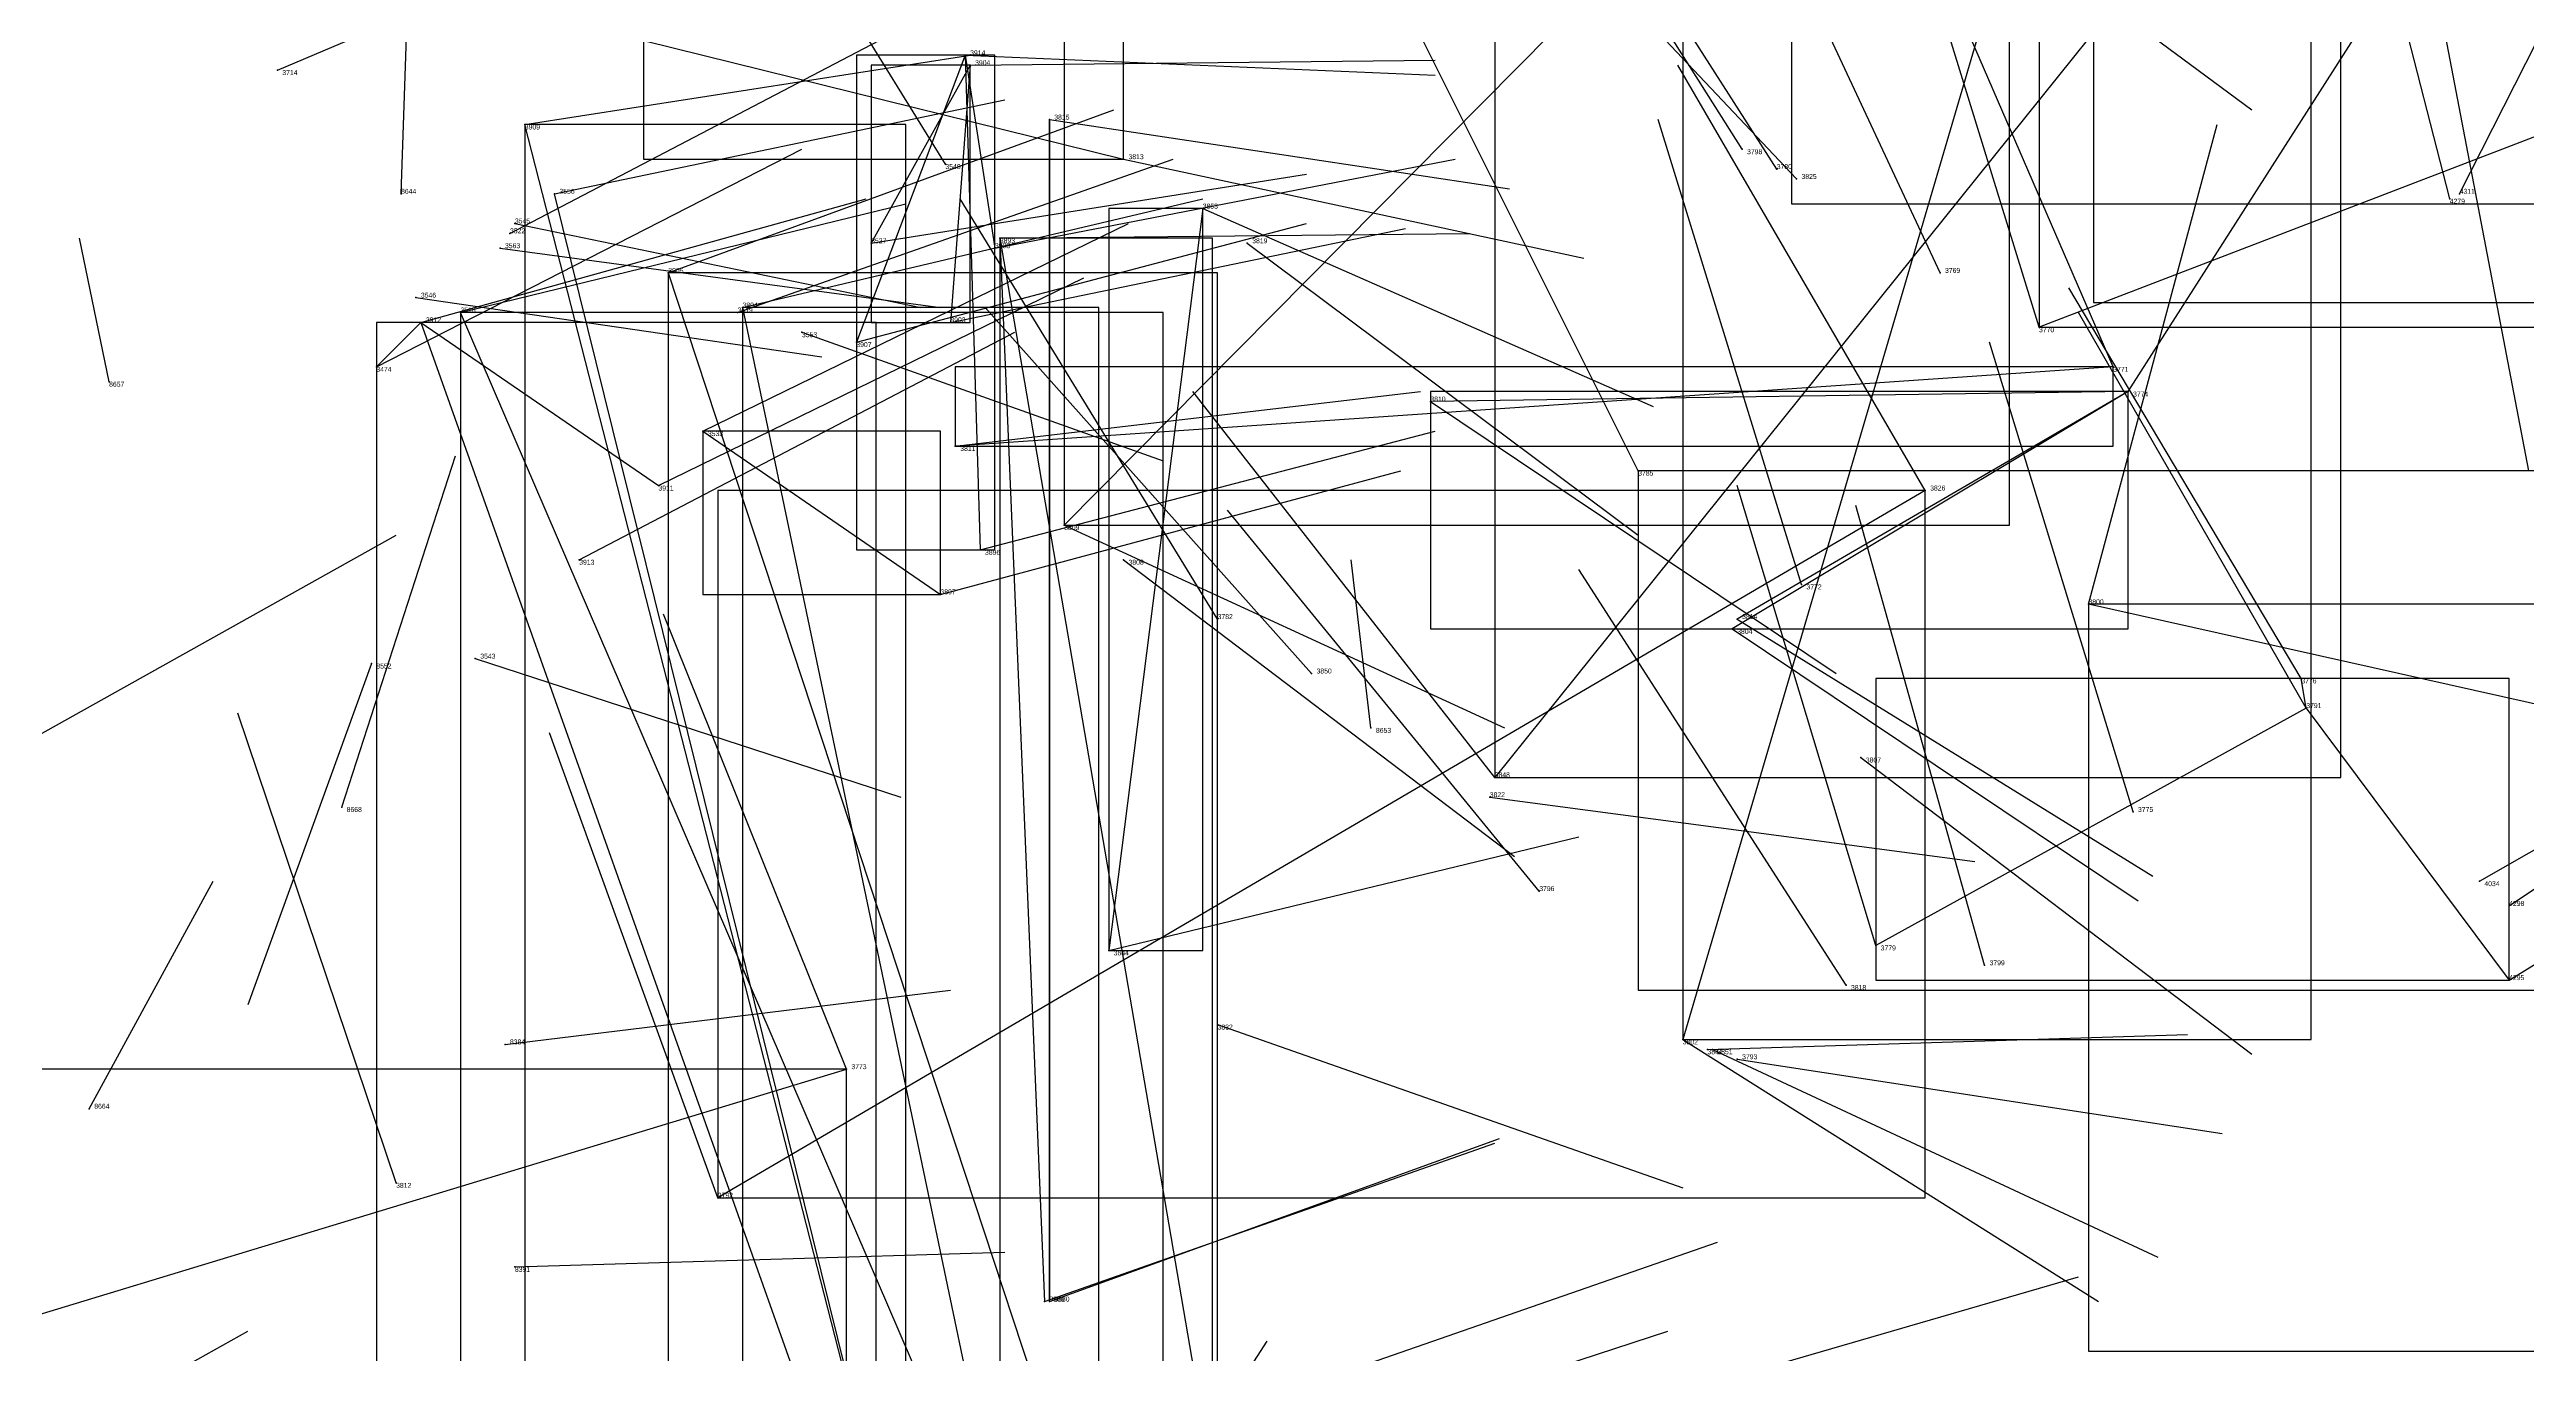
# Model space of a CAD drawing. Extents: x 59.1 to 70.8, y 600.3 to 605.1.
# Drawn here: x 64.519 to 65.019, y 603.439 to 603.703 of the extents above; entities that cross this region are included whole.
import ezdxf

# ---------------------------------------------------------------- set-up
doc = ezdxf.new("R2010")
doc.units = 0
for name, color, linetype in [('Clients', 3, 'CONTINUOUS'), ('Facilities', 3, 'CONTINUOUS'), ('Facilities_lines', 3, 'CONTINUOUS'), ('Min_max_boxes', 1, 'CONTINUOUS'), ('Normals', 1, 'CONTINUOUS'), ('Source_points', 5, 'CONTINUOUS'), ('Text', 3, 'CONTINUOUS')]:
    doc.layers.add(name, color=color, linetype=linetype)

msp = doc.modelspace()

# ---------------------------------------------------------------- linework, layer by layer
at = {"layer": 'Clients', "color": 5}
for p in [(64.615, 603.688, 457.258), (64.736, 603.681, 456.884), (64.621, 603.674, 457.194), (64.685, 603.664, 457.229), (64.71, 603.663, 457.115), (64.602, 603.65, 457.291), (64.682, 603.644, 457.239), (64.701, 603.648, 457.148), (64.921, 603.647, 456.153), (64.585, 603.639, 457.36), (64.798, 603.632, 456.715), (64.702, 603.623, 456.921), (64.642, 603.615, 457.249), (64.84, 603.618, 456.319), (64.724, 603.607, 456.857), (64.707, 603.602, 457.115), (64.699, 603.593, 457.06), (64.931, 603.591, 456.1), (64.859, 603.586, 456.706), (64.86, 603.588, 456.742), (64.974, 603.576, 456.318), (64.811, 603.556, 456.586), (64.733, 603.521, 456.882), (64.888, 603.522, 456.282), (65.016, 603.515, 456.124), (64.849, 603.503, 456.728), (64.68, 603.497, 456.467), (64.654, 603.471, 456.521), (64.72, 603.45, 457.107), (64.721, 603.45, 457.027)]:
    msp.add_point(p, dxfattribs=at)
at = {"layer": 'Facilities', "color": 3}
for p in [(64.565, 603.699, 457.585), (64.704, 603.702, 457.025), (64.705, 603.7, 457.101), (64.721, 603.689, 456.956), (64.7, 603.68, 455.222), (64.861, 603.683, 456.51), (64.868, 603.679, 456.434), (64.59, 603.674, 460.858), (64.872, 603.677, 456.587), (65.006, 603.674, 456.026), (64.752, 603.671, 456.814), (65.004, 603.673, 456.101), (64.612, 603.666, 457.474), (64.613, 603.668, 455.11), (64.711, 603.665, 457.008), (64.761, 603.664, 456.742), (64.61, 603.663, 455.22), (64.644, 603.658, 457.128), (64.901, 603.658, 456.22), (64.593, 603.653, 455.136), (64.658, 603.65, 457.346), (64.659, 603.651, 457.057), (64.594, 603.648, 457.302), (64.671, 603.646, 455.109), (64.936, 603.639, 456.345), (64.531, 603.636, 460.686), (64.939, 603.634, 456.082), (64.651, 603.626, 457.307), (64.898, 603.614, 456.574), (64.626, 603.6, 457.415), (64.736, 603.6, 456.786), (64.873, 603.595, 456.255), (64.755, 603.588, 456.411), (64.584, 603.579, 462.116), (64.605, 603.58, 455.163), (64.774, 603.577, 456.649), (64.975, 603.57, 456.292), (64.786, 603.566, 460.697), (64.885, 603.56, 456.661), (64.578, 603.55, 460.437), (64.81, 603.552, 456.848), (64.94, 603.549, 456.448), (65.01, 603.535, 455.996), (64.82, 603.533, 456.594), (65.016, 603.53, 456.065), (64.882, 603.514, 456.589), (64.91, 603.518, 456.35), (64.755, 603.506, 456.812), (64.611, 603.502, 459.034), (64.854, 603.501, 456.87), (64.855, 603.501, 456.796), (64.86, 603.499, 456.812), (64.527, 603.489, 460.883), (64.589, 603.474, 456.527), (64.613, 603.457, 459.018)]:
    msp.add_point(p, dxfattribs=at)
at = {"layer": 'Facilities_lines', "color": 3}
for p, q in [((64.976, 603.935, 457.051), (64.849, 603.503, 456.728)), ((64.915, 603.8, 456.651), (64.724, 603.607, 456.857)), ((65.311, 603.797, 456.516), (64.921, 603.647, 456.153)), ((64.982, 603.769, 457.034), (64.811, 603.556, 456.586)), ((64.639, 603.705, 457.392), (64.736, 603.681, 456.884)), ((64.704, 603.702, 457.025), (64.682, 603.644, 457.239)), ((64.705, 603.7, 457.101), (64.685, 603.664, 457.229)), ((64.705, 603.7, 457.101), (64.701, 603.648, 457.148)), ((64.704, 603.702, 457.025), (64.707, 603.602, 457.115)), ((64.704, 603.702, 457.025), (64.71, 603.663, 457.115)), ((64.721, 603.689, 456.956), (64.721, 603.45, 457.027)), ((64.692, 603.387, 457.216), (64.615, 603.688, 457.258)), ((64.692, 603.387, 457.216), (64.621, 603.674, 457.194)), ((64.752, 603.671, 456.814), (64.733, 603.521, 456.882)), ((64.711, 603.665, 457.008), (64.754, 603.414, 456.946)), ((64.711, 603.665, 457.008), (64.72, 603.45, 457.107)), ((64.644, 603.658, 457.128), (64.755, 603.321, 457.184)), ((64.744, 603.32, 457.175), (64.602, 603.65, 457.291)), ((64.659, 603.651, 457.057), (64.731, 603.307, 457.231)), ((64.594, 603.648, 457.302), (64.585, 603.639, 457.36)), ((64.594, 603.648, 457.302), (64.686, 603.389, 457.291)), ((64.594, 603.648, 457.302), (64.642, 603.615, 457.249)), ((64.936, 603.639, 456.345), (64.702, 603.623, 456.921)), ((64.939, 603.634, 456.082), (64.798, 603.632, 456.715)), ((64.939, 603.634, 456.082), (64.859, 603.586, 456.706)), ((64.939, 603.634, 456.082), (64.86, 603.588, 456.742)), ((64.651, 603.626, 457.307), (64.699, 603.593, 457.06)), ((64.898, 603.614, 456.574), (64.654, 603.471, 456.521)), ((65.02, 603.618, 456.193), (64.84, 603.618, 456.319)), ((65.605, 603.44, 456.238), (64.931, 603.591, 456.1)), ((64.975, 603.57, 456.292), (64.974, 603.576, 456.318)), ((64.975, 603.57, 456.292), (64.888, 603.522, 456.282)), ((64.975, 603.57, 456.292), (65.016, 603.515, 456.124)), ((64.371, 603.403, 456.679), (64.68, 603.497, 456.467))]:
    msp.add_line(p, q, dxfattribs=at)
at = {"layer": 'Min_max_boxes', "color": 1}
for p, q in [((64.849, 603.935, 456.728), (64.849, 603.503, 456.728)), ((64.849, 603.935, 457.051), (64.849, 603.503, 457.051)), ((64.976, 603.503, 456.728), (64.976, 603.935, 456.728)), ((64.976, 603.503, 457.051), (64.976, 603.935, 457.051)), ((64.932, 603.882, 455.353), (64.932, 603.652, 455.353)), ((64.932, 603.882, 455.36), (64.932, 603.652, 455.36)), ((64.871, 603.842, 454.147), (64.871, 603.672, 454.147)), ((64.871, 603.842, 454.294), (64.871, 603.672, 454.294)), ((64.724, 603.8, 456.651), (64.724, 603.607, 456.651)), ((64.724, 603.8, 456.857), (64.724, 603.607, 456.857)), ((64.915, 603.607, 456.651), (64.915, 603.8, 456.651)), ((64.915, 603.607, 456.857), (64.915, 603.8, 456.857)), ((64.921, 603.797, 456.153), (64.921, 603.647, 456.153)), ((64.921, 603.797, 456.516), (64.921, 603.647, 456.516)), ((64.811, 603.769, 456.586), (64.811, 603.556, 456.586)), ((64.811, 603.769, 457.034), (64.811, 603.556, 457.034)), ((64.982, 603.556, 456.586), (64.982, 603.769, 456.586)), ((64.982, 603.556, 457.034), (64.982, 603.769, 457.034)), ((64.639, 603.705, 456.884), (64.639, 603.681, 456.884)), ((64.639, 603.705, 457.392), (64.639, 603.681, 457.392)), ((64.736, 603.681, 456.884), (64.736, 603.705, 456.884)), ((64.736, 603.681, 457.392), (64.736, 603.705, 457.392)), ((64.71, 603.702, 457.025), (64.682, 603.702, 457.025)), ((64.682, 603.702, 457.025), (64.682, 603.602, 457.025)), ((64.71, 603.702, 457.239), (64.682, 603.702, 457.239)), ((64.682, 603.702, 457.239), (64.682, 603.602, 457.239)), ((64.682, 603.702, 457.025), (64.682, 603.702, 457.239)), ((64.705, 603.7, 457.101), (64.685, 603.7, 457.101)), ((64.685, 603.7, 457.101), (64.685, 603.648, 457.101)), ((64.705, 603.7, 457.229), (64.685, 603.7, 457.229)), ((64.685, 603.7, 457.229), (64.685, 603.648, 457.229)), ((64.685, 603.7, 457.101), (64.685, 603.7, 457.229)), ((64.705, 603.648, 457.101), (64.705, 603.7, 457.101)), ((64.705, 603.648, 457.229), (64.705, 603.7, 457.229)), ((64.705, 603.7, 457.101), (64.705, 603.7, 457.229)), ((64.71, 603.602, 457.025), (64.71, 603.702, 457.025)), ((64.71, 603.602, 457.239), (64.71, 603.702, 457.239)), ((64.71, 603.702, 457.025), (64.71, 603.702, 457.239)), ((64.721, 603.45, 456.956), (64.721, 603.689, 456.956)), ((64.721, 603.689, 456.956), (64.721, 603.689, 456.956)), ((64.721, 603.689, 456.956), (64.721, 603.45, 456.956)), ((64.721, 603.45, 457.027), (64.721, 603.689, 457.027)), ((64.721, 603.689, 457.027), (64.721, 603.689, 457.027)), ((64.721, 603.689, 457.027), (64.721, 603.45, 457.027)), ((64.721, 603.689, 456.956), (64.721, 603.689, 457.027)), ((64.721, 603.689, 456.956), (64.721, 603.689, 457.027)), ((64.692, 603.688, 457.194), (64.615, 603.688, 457.194)), ((64.615, 603.688, 457.194), (64.615, 603.387, 457.194)), ((64.692, 603.688, 457.258), (64.615, 603.688, 457.258)), ((64.615, 603.688, 457.258), (64.615, 603.387, 457.258)), ((64.615, 603.688, 457.194), (64.615, 603.688, 457.258)), ((64.692, 603.387, 457.194), (64.692, 603.688, 457.194)), ((64.692, 603.387, 457.258), (64.692, 603.688, 457.258)), ((64.692, 603.688, 457.194), (64.692, 603.688, 457.258)), ((64.639, 603.681, 456.884), (64.736, 603.681, 456.884)), ((64.639, 603.681, 457.392), (64.736, 603.681, 457.392)), ((64.639, 603.681, 456.884), (64.639, 603.681, 457.392)), ((64.736, 603.681, 456.884), (64.736, 603.681, 457.392)), ((64.752, 603.671, 456.814), (64.733, 603.671, 456.814)), ((64.733, 603.671, 456.814), (64.733, 603.521, 456.814)), ((64.752, 603.671, 456.882), (64.733, 603.671, 456.882)), ((64.733, 603.671, 456.882), (64.733, 603.521, 456.882)), ((64.733, 603.671, 456.814), (64.733, 603.671, 456.882)), ((64.752, 603.521, 456.814), (64.752, 603.671, 456.814)), ((64.752, 603.521, 456.882), (64.752, 603.671, 456.882)), ((64.752, 603.671, 456.814), (64.752, 603.671, 456.882)), ((64.871, 603.672, 454.147), (65.061, 603.672, 454.147)), ((64.871, 603.672, 454.294), (65.061, 603.672, 454.294)), ((64.871, 603.672, 454.147), (64.871, 603.672, 454.294)), ((64.754, 603.665, 456.946), (64.711, 603.665, 456.946)), ((64.711, 603.665, 456.946), (64.711, 603.414, 456.946)), ((64.754, 603.665, 457.107), (64.711, 603.665, 457.107)), ((64.711, 603.665, 457.107), (64.711, 603.414, 457.107)), ((64.711, 603.665, 456.946), (64.711, 603.665, 457.107)), ((64.754, 603.414, 456.946), (64.754, 603.665, 456.946)), ((64.754, 603.414, 457.107), (64.754, 603.665, 457.107)), ((64.754, 603.665, 456.946), (64.754, 603.665, 457.107)), ((64.755, 603.658, 457.128), (64.644, 603.658, 457.128)), ((64.644, 603.658, 457.128), (64.644, 603.321, 457.128)), ((64.755, 603.658, 457.184), (64.644, 603.658, 457.184)), ((64.644, 603.658, 457.184), (64.644, 603.321, 457.184)), ((64.644, 603.658, 457.128), (64.644, 603.658, 457.184)), ((64.755, 603.321, 457.128), (64.755, 603.658, 457.128)), ((64.755, 603.321, 457.184), (64.755, 603.658, 457.184)), ((64.755, 603.658, 457.128), (64.755, 603.658, 457.184)), ((64.744, 603.65, 457.175), (64.602, 603.65, 457.175)), ((64.602, 603.65, 457.175), (64.602, 603.32, 457.175)), ((64.744, 603.65, 457.291), (64.602, 603.65, 457.291)), ((64.602, 603.65, 457.291), (64.602, 603.32, 457.291)), ((64.602, 603.65, 457.175), (64.602, 603.65, 457.291)), ((64.731, 603.651, 457.057), (64.659, 603.651, 457.057)), ((64.659, 603.651, 457.057), (64.659, 603.307, 457.057)), ((64.731, 603.651, 457.231), (64.659, 603.651, 457.231)), ((64.659, 603.651, 457.231), (64.659, 603.307, 457.231)), ((64.659, 603.651, 457.057), (64.659, 603.651, 457.231)), ((64.731, 603.307, 457.057), (64.731, 603.651, 457.057)), ((64.731, 603.307, 457.231), (64.731, 603.651, 457.231)), ((64.731, 603.651, 457.057), (64.731, 603.651, 457.231)), ((64.744, 603.32, 457.175), (64.744, 603.65, 457.175)), ((64.744, 603.32, 457.291), (64.744, 603.65, 457.291)), ((64.744, 603.65, 457.175), (64.744, 603.65, 457.291)), ((64.932, 603.652, 455.353), (65.35, 603.652, 455.353)), ((64.932, 603.652, 455.36), (65.35, 603.652, 455.36)), ((64.932, 603.652, 455.353), (64.932, 603.652, 455.36)), ((64.686, 603.648, 457.249), (64.585, 603.648, 457.249)), ((64.585, 603.648, 457.249), (64.585, 603.389, 457.249)), ((64.686, 603.648, 457.36), (64.585, 603.648, 457.36)), ((64.585, 603.648, 457.36), (64.585, 603.389, 457.36)), ((64.585, 603.648, 457.249), (64.585, 603.648, 457.36)), ((64.685, 603.648, 457.101), (64.705, 603.648, 457.101)), ((64.685, 603.648, 457.229), (64.705, 603.648, 457.229)), ((64.685, 603.648, 457.101), (64.685, 603.648, 457.229)), ((64.686, 603.389, 457.249), (64.686, 603.648, 457.249)), ((64.686, 603.389, 457.36), (64.686, 603.648, 457.36)), ((64.686, 603.648, 457.249), (64.686, 603.648, 457.36)), ((64.705, 603.648, 457.101), (64.705, 603.648, 457.229)), ((64.921, 603.647, 456.153), (65.311, 603.647, 456.153)), ((64.921, 603.647, 456.516), (65.311, 603.647, 456.516)), ((64.921, 603.647, 456.153), (64.921, 603.647, 456.516)), ((64.936, 603.639, 456.345), (64.702, 603.639, 456.345)), ((64.702, 603.639, 456.345), (64.702, 603.623, 456.345)), ((64.936, 603.639, 456.921), (64.702, 603.639, 456.921)), ((64.702, 603.639, 456.921), (64.702, 603.623, 456.921)), ((64.702, 603.639, 456.345), (64.702, 603.639, 456.921)), ((64.936, 603.623, 456.345), (64.936, 603.639, 456.345)), ((64.936, 603.623, 456.921), (64.936, 603.639, 456.921)), ((64.936, 603.639, 456.345), (64.936, 603.639, 456.921)), ((64.939, 603.634, 456.082), (64.798, 603.634, 456.082)), ((64.798, 603.634, 456.082), (64.798, 603.586, 456.082)), ((64.939, 603.634, 456.742), (64.798, 603.634, 456.742)), ((64.798, 603.634, 456.742), (64.798, 603.586, 456.742)), ((64.798, 603.634, 456.082), (64.798, 603.634, 456.742)), ((64.939, 603.586, 456.082), (64.939, 603.634, 456.082)), ((64.939, 603.586, 456.742), (64.939, 603.634, 456.742)), ((64.939, 603.634, 456.082), (64.939, 603.634, 456.742)), ((64.699, 603.626, 457.06), (64.651, 603.626, 457.06)), ((64.651, 603.626, 457.06), (64.651, 603.593, 457.06)), ((64.699, 603.626, 457.307), (64.651, 603.626, 457.307)), ((64.651, 603.626, 457.307), (64.651, 603.593, 457.307)), ((64.651, 603.626, 457.06), (64.651, 603.626, 457.307)), ((64.699, 603.593, 457.06), (64.699, 603.626, 457.06)), ((64.699, 603.593, 457.307), (64.699, 603.626, 457.307)), ((64.699, 603.626, 457.06), (64.699, 603.626, 457.307)), ((64.702, 603.623, 456.345), (64.936, 603.623, 456.345)), ((64.702, 603.623, 456.921), (64.936, 603.623, 456.921)), ((64.702, 603.623, 456.345), (64.702, 603.623, 456.921)), ((64.936, 603.623, 456.345), (64.936, 603.623, 456.921)), ((64.898, 603.614, 456.521), (64.654, 603.614, 456.521)), ((64.654, 603.614, 456.521), (64.654, 603.471, 456.521)), ((64.898, 603.614, 456.574), (64.654, 603.614, 456.574)), ((64.654, 603.614, 456.574), (64.654, 603.471, 456.574)), ((64.654, 603.614, 456.521), (64.654, 603.614, 456.574)), ((65.106, 603.618, 455.85), (64.84, 603.618, 455.85)), ((64.84, 603.618, 455.85), (64.84, 603.513, 455.85)), ((65.106, 603.618, 456.319), (64.84, 603.618, 456.319)), ((64.84, 603.618, 456.319), (64.84, 603.513, 456.319)), ((64.84, 603.618, 455.85), (64.84, 603.618, 456.319)), ((64.898, 603.471, 456.521), (64.898, 603.614, 456.521)), ((64.898, 603.471, 456.574), (64.898, 603.614, 456.574)), ((64.898, 603.614, 456.521), (64.898, 603.614, 456.574)), ((64.724, 603.607, 456.651), (64.915, 603.607, 456.651)), ((64.724, 603.607, 456.857), (64.915, 603.607, 456.857)), ((64.724, 603.607, 456.651), (64.724, 603.607, 456.857)), ((64.915, 603.607, 456.651), (64.915, 603.607, 456.857)), ((64.682, 603.602, 457.025), (64.71, 603.602, 457.025)), ((64.682, 603.602, 457.239), (64.71, 603.602, 457.239)), ((64.682, 603.602, 457.025), (64.682, 603.602, 457.239)), ((64.71, 603.602, 457.025), (64.71, 603.602, 457.239)), ((64.651, 603.593, 457.06), (64.699, 603.593, 457.06)), ((64.651, 603.593, 457.307), (64.699, 603.593, 457.307)), ((64.651, 603.593, 457.06), (64.651, 603.593, 457.307)), ((64.699, 603.593, 457.06), (64.699, 603.593, 457.307)), ((65.605, 603.591, 456.1), (64.931, 603.591, 456.1)), ((64.931, 603.591, 456.1), (64.931, 603.44, 456.1)), ((65.605, 603.591, 456.238), (64.931, 603.591, 456.238)), ((64.931, 603.591, 456.238), (64.931, 603.44, 456.238)), ((64.931, 603.591, 456.1), (64.931, 603.591, 456.238)), ((64.798, 603.586, 456.082), (64.939, 603.586, 456.082)), ((64.798, 603.586, 456.742), (64.939, 603.586, 456.742)), ((64.798, 603.586, 456.082), (64.798, 603.586, 456.742)), ((64.939, 603.586, 456.082), (64.939, 603.586, 456.742)), ((65.016, 603.576, 456.124), (64.888, 603.576, 456.124)), ((64.888, 603.576, 456.124), (64.888, 603.515, 456.124)), ((65.016, 603.576, 456.318), (64.888, 603.576, 456.318)), ((64.888, 603.576, 456.318), (64.888, 603.515, 456.318)), ((64.888, 603.576, 456.124), (64.888, 603.576, 456.318)), ((65.016, 603.515, 456.124), (65.016, 603.576, 456.124)), ((65.016, 603.515, 456.318), (65.016, 603.576, 456.318)), ((65.016, 603.576, 456.124), (65.016, 603.576, 456.318)), ((64.811, 603.556, 456.586), (64.982, 603.556, 456.586)), ((64.811, 603.556, 457.034), (64.982, 603.556, 457.034)), ((64.811, 603.556, 456.586), (64.811, 603.556, 457.034)), ((64.982, 603.556, 456.586), (64.982, 603.556, 457.034)), ((64.733, 603.521, 456.814), (64.752, 603.521, 456.814)), ((64.733, 603.521, 456.882), (64.752, 603.521, 456.882)), ((64.733, 603.521, 456.814), (64.733, 603.521, 456.882)), ((64.752, 603.521, 456.814), (64.752, 603.521, 456.882)), ((64.888, 603.515, 456.124), (65.016, 603.515, 456.124)), ((64.888, 603.515, 456.318), (65.016, 603.515, 456.318)), ((64.888, 603.515, 456.124), (64.888, 603.515, 456.318)), ((65.016, 603.515, 456.124), (65.016, 603.515, 456.318)), ((64.84, 603.513, 455.85), (65.106, 603.513, 455.85)), ((64.84, 603.513, 456.319), (65.106, 603.513, 456.319)), ((64.84, 603.513, 455.85), (64.84, 603.513, 456.319)), ((64.849, 603.503, 456.728), (64.976, 603.503, 456.728)), ((64.849, 603.503, 457.051), (64.976, 603.503, 457.051)), ((64.849, 603.503, 456.728), (64.849, 603.503, 457.051)), ((64.976, 603.503, 456.728), (64.976, 603.503, 457.051)), ((64.68, 603.497, 456.467), (64.258, 603.497, 456.467)), ((64.68, 603.497, 456.724), (64.258, 603.497, 456.724)), ((64.68, 603.403, 456.467), (64.68, 603.497, 456.467)), ((64.68, 603.403, 456.724), (64.68, 603.497, 456.724)), ((64.68, 603.497, 456.467), (64.68, 603.497, 456.724)), ((64.654, 603.471, 456.521), (64.898, 603.471, 456.521)), ((64.654, 603.471, 456.574), (64.898, 603.471, 456.574)), ((64.654, 603.471, 456.521), (64.654, 603.471, 456.574)), ((64.898, 603.471, 456.521), (64.898, 603.471, 456.574)), ((64.721, 603.45, 456.956), (64.721, 603.45, 456.956)), ((64.721, 603.45, 457.027), (64.721, 603.45, 457.027)), ((64.721, 603.45, 456.956), (64.721, 603.45, 457.027)), ((64.721, 603.45, 456.956), (64.721, 603.45, 457.027)), ((64.931, 603.44, 456.1), (65.605, 603.44, 456.1)), ((64.931, 603.44, 456.238), (65.605, 603.44, 456.238)), ((64.931, 603.44, 456.1), (64.931, 603.44, 456.238))]:
    msp.add_line(p, q, dxfattribs=at)
at = {"layer": 'Normals', "color": 1}
for p, q in [((64.861, 603.683, 456.51), (64.808, 603.767, 456.498)), ((65.004, 603.673, 456.101), (64.98, 603.767, 456.077)), ((64.868, 603.679, 456.434), (64.815, 603.762, 456.419)), ((65.006, 603.674, 456.026), (65.051, 603.763, 456.032)), ((64.7, 603.68, 455.222), (64.655, 603.753, 455.17)), ((64.872, 603.677, 456.587), (64.805, 603.748, 456.563)), ((64.901, 603.658, 456.22), (64.86, 603.746, 456.196)), ((64.887, 603.748, 456.664), (64.964, 603.691, 456.694)), ((64.565, 603.699, 457.585), (64.657, 603.738, 457.589)), ((64.921, 603.647, 456.153), (64.893, 603.738, 456.122)), ((64.59, 603.674, 460.858), (64.592, 603.733, 460.939)), ((64.936, 603.639, 456.345), (64.897, 603.729, 456.325)), ((64.939, 603.634, 456.082), (64.992, 603.717, 456.098)), ((64.612, 603.666, 457.474), (64.7, 603.712, 457.483)), ((65.02, 603.618, 456.193), (65.002, 603.712, 456.165)), ((64.84, 603.618, 456.319), (64.796, 603.706, 456.302)), ((64.615, 603.688, 457.258), (64.705, 603.702, 457.298)), ((64.704, 603.702, 457.025), (64.799, 603.698, 457.057)), ((64.705, 603.7, 457.101), (64.799, 603.701, 457.134)), ((64.898, 603.614, 456.574), (64.848, 603.7, 456.561)), ((64.621, 603.674, 457.194), (64.712, 603.693, 457.23)), ((64.644, 603.658, 457.128), (64.734, 603.691, 457.158)), ((64.721, 603.689, 456.956), (64.814, 603.675, 456.99)), ((64.873, 603.595, 456.255), (64.844, 603.689, 456.24)), ((64.931, 603.591, 456.1), (64.957, 603.688, 456.099)), ((64.585, 603.639, 457.36), (64.671, 603.683, 457.385)), ((64.658, 603.65, 457.346), (64.746, 603.681, 457.383)), ((64.71, 603.663, 457.115), (64.803, 603.681, 457.146)), ((64.736, 603.681, 456.884), (64.829, 603.661, 456.916)), ((64.685, 603.664, 457.229), (64.773, 603.678, 457.274)), ((64.594, 603.648, 457.302), (64.684, 603.673, 457.339)), ((64.602, 603.65, 457.291), (64.692, 603.672, 457.329)), ((64.659, 603.651, 457.057), (64.752, 603.673, 457.087)), ((64.755, 603.588, 456.411), (64.703, 603.673, 456.398)), ((64.752, 603.671, 456.814), (64.843, 603.631, 456.828)), ((64.531, 603.636, 460.686), (64.525, 603.665, 460.781)), ((64.613, 603.668, 455.11), (64.695, 603.651, 455.056)), ((64.651, 603.626, 457.307), (64.737, 603.668, 457.335)), ((64.682, 603.644, 457.239), (64.773, 603.668, 457.272)), ((64.701, 603.648, 457.148), (64.793, 603.667, 457.181)), ((64.711, 603.665, 457.008), (64.806, 603.666, 457.038)), ((64.761, 603.664, 456.742), (64.84, 603.605, 456.756)), ((64.61, 603.663, 455.22), (64.699, 603.651, 455.176)), ((64.642, 603.615, 457.249), (64.728, 603.657, 457.278)), ((64.974, 603.576, 456.318), (64.927, 603.655, 456.278)), ((64.593, 603.653, 455.136), (64.675, 603.641, 455.081)), ((64.774, 603.577, 456.649), (64.708, 603.651, 456.637)), ((64.975, 603.57, 456.292), (64.929, 603.65, 456.252)), ((64.626, 603.6, 457.415), (64.714, 603.646, 457.429)), ((64.671, 603.646, 455.109), (64.744, 603.62, 455.046)), ((64.94, 603.549, 456.448), (64.911, 603.644, 456.437)), ((64.702, 603.623, 456.921), (64.796, 603.634, 456.952)), ((64.811, 603.556, 456.586), (64.75, 603.634, 456.576)), ((64.798, 603.632, 456.715), (64.88, 603.577, 456.73)), ((64.707, 603.602, 457.115), (64.799, 603.626, 457.145)), ((64.578, 603.55, 460.437), (64.601, 603.621, 460.504)), ((64.699, 603.593, 457.06), (64.792, 603.618, 457.088)), ((64.888, 603.522, 456.282), (64.86, 603.615, 456.257)), ((64.82, 603.533, 456.594), (64.757, 603.61, 456.585)), ((64.91, 603.518, 456.35), (64.884, 603.611, 456.324)), ((64.505, 603.558, 457.405), (64.589, 603.605, 457.432)), ((64.724, 603.607, 456.857), (64.813, 603.566, 456.877)), ((64.736, 603.6, 456.786), (64.815, 603.54, 456.796)), ((64.786, 603.566, 460.697), (64.782, 603.6, 460.791)), ((64.882, 603.514, 456.589), (64.828, 603.598, 456.582)), ((64.68, 603.497, 456.467), (64.643, 603.589, 456.459)), ((64.859, 603.586, 456.706), (64.941, 603.531, 456.719)), ((64.86, 603.588, 456.742), (64.944, 603.536, 456.757)), ((65.016, 603.53, 456.065), (65.096, 603.584, 456.092)), ((64.584, 603.579, 462.116), (64.559, 603.51, 462.184)), ((64.605, 603.58, 455.163), (64.691, 603.552, 455.121)), ((65.01, 603.535, 455.996), (65.094, 603.583, 456.02)), ((64.589, 603.474, 456.527), (64.557, 603.569, 456.527)), ((64.654, 603.471, 456.521), (64.62, 603.565, 456.522)), ((65.016, 603.515, 456.124), (65.097, 603.565, 456.154)), ((64.885, 603.56, 456.661), (64.964, 603.5, 456.675)), ((64.81, 603.552, 456.848), (64.908, 603.539, 456.861)), ((64.733, 603.521, 456.882), (64.828, 603.544, 456.902)), ((64.527, 603.489, 460.883), (64.552, 603.535, 460.968)), ((64.611, 603.502, 459.034), (64.701, 603.513, 458.992)), ((64.755, 603.506, 456.812), (64.849, 603.473, 456.817)), ((64.854, 603.501, 456.87), (64.951, 603.504, 456.892)), ((64.849, 603.503, 456.728), (64.933, 603.45, 456.738)), ((64.855, 603.501, 456.796), (64.945, 603.459, 456.805)), ((64.86, 603.499, 456.812), (64.958, 603.484, 456.828)), ((64.72, 603.45, 457.107), (64.811, 603.482, 457.133)), ((64.721, 603.45, 457.027), (64.812, 603.483, 457.053)), ((64.613, 603.457, 459.018), (64.712, 603.46, 459.028)), ((64.764, 603.43, 457.091), (64.856, 603.462, 457.116)), ((64.836, 603.428, 456.977), (64.929, 603.455, 457.001)), ((64.475, 603.397, 457.379), (64.559, 603.444, 457.406)), ((64.754, 603.414, 456.946), (64.846, 603.444, 456.972)), ((64.718, 603.369, 457.536), (64.765, 603.442, 457.586))]:
    msp.add_line(p, q, dxfattribs=at)
at = {"layer": 'Source_points', "color": 5}
for p in [(64.565, 603.699, 457.585), (64.704, 603.702, 457.025), (64.705, 603.7, 457.101), (64.721, 603.689, 456.956), (64.615, 603.688, 457.258), (64.7, 603.68, 455.222), (64.736, 603.681, 456.884), (64.861, 603.683, 456.51), (64.868, 603.679, 456.434), (64.59, 603.674, 460.858), (64.621, 603.674, 457.194), (64.872, 603.677, 456.587), (65.006, 603.674, 456.026), (64.752, 603.671, 456.814), (65.004, 603.673, 456.101), (64.612, 603.666, 457.474), (64.613, 603.668, 455.11), (64.685, 603.664, 457.229), (64.711, 603.665, 457.008), (64.761, 603.664, 456.742), (64.61, 603.663, 455.22), (64.71, 603.663, 457.115), (64.644, 603.658, 457.128), (64.901, 603.658, 456.22), (64.593, 603.653, 455.136), (64.602, 603.65, 457.291), (64.658, 603.65, 457.346), (64.659, 603.651, 457.057), (64.594, 603.648, 457.302), (64.671, 603.646, 455.109), (64.682, 603.644, 457.239), (64.701, 603.648, 457.148), (64.921, 603.647, 456.153), (64.585, 603.639, 457.36), (64.936, 603.639, 456.345), (64.531, 603.636, 460.686), (64.939, 603.634, 456.082), (64.798, 603.632, 456.715), (64.651, 603.626, 457.307), (64.702, 603.623, 456.921), (64.642, 603.615, 457.249), (64.84, 603.618, 456.319), (64.898, 603.614, 456.574), (64.724, 603.607, 456.857), (64.626, 603.6, 457.415), (64.707, 603.602, 457.115), (64.736, 603.6, 456.786), (64.873, 603.595, 456.255), (64.699, 603.593, 457.06), (64.931, 603.591, 456.1), (64.755, 603.588, 456.411), (64.859, 603.586, 456.706), (64.86, 603.588, 456.742), (64.584, 603.579, 462.116), (64.605, 603.58, 455.163), (64.774, 603.577, 456.649), (64.974, 603.576, 456.318), (64.975, 603.57, 456.292), (64.786, 603.566, 460.697), (64.885, 603.56, 456.661), (64.811, 603.556, 456.586), (64.578, 603.55, 460.437), (64.81, 603.552, 456.848), (64.94, 603.549, 456.448), (65.01, 603.535, 455.996), (64.82, 603.533, 456.594), (65.016, 603.53, 456.065), (64.733, 603.521, 456.882), (64.888, 603.522, 456.282), (64.882, 603.514, 456.589), (64.91, 603.518, 456.35), (65.016, 603.515, 456.124), (64.755, 603.506, 456.812), (64.611, 603.502, 459.034), (64.849, 603.503, 456.728), (64.854, 603.501, 456.87), (64.855, 603.501, 456.796), (64.86, 603.499, 456.812), (64.68, 603.497, 456.467), (64.527, 603.489, 460.883), (64.589, 603.474, 456.527), (64.654, 603.471, 456.521), (64.613, 603.457, 459.018), (64.72, 603.45, 457.107), (64.721, 603.45, 457.027)]:
    msp.add_point(p, dxfattribs=at)

# ---------------------------------------------------------------- texts
at = {"layer": 'Text', "color": 3}
for s, p in [('3714', (64.566, 603.698, 457.585)), ('3914', (64.705, 603.702, 457.025)), ('3904', (64.706, 603.7, 457.101)), ('3815', (64.722, 603.689, 456.956)), ('3909', (64.615, 603.687, 457.258)), ('3548', (64.7, 603.679, 455.222)), ('3813', (64.737, 603.681, 456.884)), ('3798', (64.862, 603.682, 456.51)), ('3780', (64.868, 603.679, 456.434)), ('8644', (64.59, 603.674, 460.858)), ('3556', (64.622, 603.674, 457.194)), ('3825', (64.873, 603.677, 456.587)), ('4311', (65.006, 603.674, 456.026)), ('3545', (64.613, 603.668, 455.11)), ('3853', (64.752, 603.671, 456.814)), ('4279', (65.004, 603.672, 456.101)), ('3563', (64.611, 603.663, 455.22)), ('3522', (64.612, 603.666, 457.474)), ('3527', (64.685, 603.664, 457.229)), ('3908', (64.71, 603.663, 457.115)), ('3893', (64.711, 603.664, 457.008)), ('3819', (64.762, 603.664, 456.742)), ('3905', (64.644, 603.658, 457.128)), ('3769', (64.902, 603.658, 456.22)), ('3546', (64.594, 603.653, 455.136)), ('3912', (64.595, 603.648, 457.302)), ('3518', (64.602, 603.65, 457.291)), ('3519', (64.658, 603.65, 457.346)), ('3894', (64.659, 603.651, 457.057)), ('3903', (64.701, 603.648, 457.148)), ('3553', (64.671, 603.645, 455.109)), ('3907', (64.682, 603.643, 457.239)), ('3770', (64.921, 603.646, 456.153)), ('3474', (64.585, 603.638, 457.36)), ('3771', (64.936, 603.638, 456.345)), ('8657', (64.531, 603.635, 460.686)), ('3774', (64.94, 603.633, 456.082)), ('3810', (64.798, 603.632, 456.715)), ('3533', (64.652, 603.625, 457.307)), ('3811', (64.703, 603.622, 456.921)), ('3911', (64.642, 603.614, 457.249)), ('3785', (64.84, 603.617, 456.319)), ('3826', (64.899, 603.614, 456.574)), ('3809', (64.724, 603.606, 456.857)), ('3913', (64.626, 603.599, 457.415)), ('3896', (64.708, 603.601, 457.115)), ('3808', (64.737, 603.599, 456.786)), ('3897', (64.699, 603.593, 457.06)), ('3772', (64.874, 603.594, 456.255)), ('3782', (64.755, 603.588, 456.411)), ('3814', (64.861, 603.588, 456.742)), ('3800', (64.931, 603.591, 456.1)), ('3804', (64.86, 603.585, 456.706)), ('8552', (64.585, 603.578, 462.116)), ('3543', (64.606, 603.58, 455.163)), ('3850', (64.775, 603.577, 456.649)), ('3776', (64.974, 603.575, 456.318)), ('3791', (64.975, 603.57, 456.292)), ('8653', (64.787, 603.565, 460.697)), ('3807', (64.886, 603.559, 456.661)), ('3848', (64.811, 603.556, 456.586)), ('8668', (64.579, 603.549, 460.437)), ('3822', (64.81, 603.552, 456.848)), ('3775', (64.941, 603.549, 456.448)), ('3796', (64.82, 603.533, 456.594)), ('4034', (65.011, 603.534, 455.996)), ('4298', (65.016, 603.53, 456.065)), ('3844', (64.734, 603.52, 456.882)), ('3779', (64.889, 603.521, 456.282)), ('3799', (64.911, 603.518, 456.35)), ('3818', (64.883, 603.513, 456.589)), ('4295', (65.016, 603.515, 456.124)), ('3832', (64.755, 603.505, 456.812)), ('8384', (64.612, 603.502, 459.034)), ('3802', (64.849, 603.502, 456.728)), ('3847', (64.854, 603.5, 456.87)), ('3851', (64.856, 603.5, 456.796)), ('3793', (64.861, 603.499, 456.812)), ('3773', (64.681, 603.497, 456.467)), ('8664', (64.528, 603.489, 460.883)), ('3812', (64.589, 603.473, 456.527)), ('3792', (64.654, 603.471, 456.521)), ('8391', (64.613, 603.456, 459.018)), ('3869', (64.721, 603.45, 457.107)), ('3880', (64.722, 603.45, 457.027))]:
    msp.add_text(s, height=0.001, dxfattribs=at).set_placement(p)

doc.saveas('drawing.dxf')
